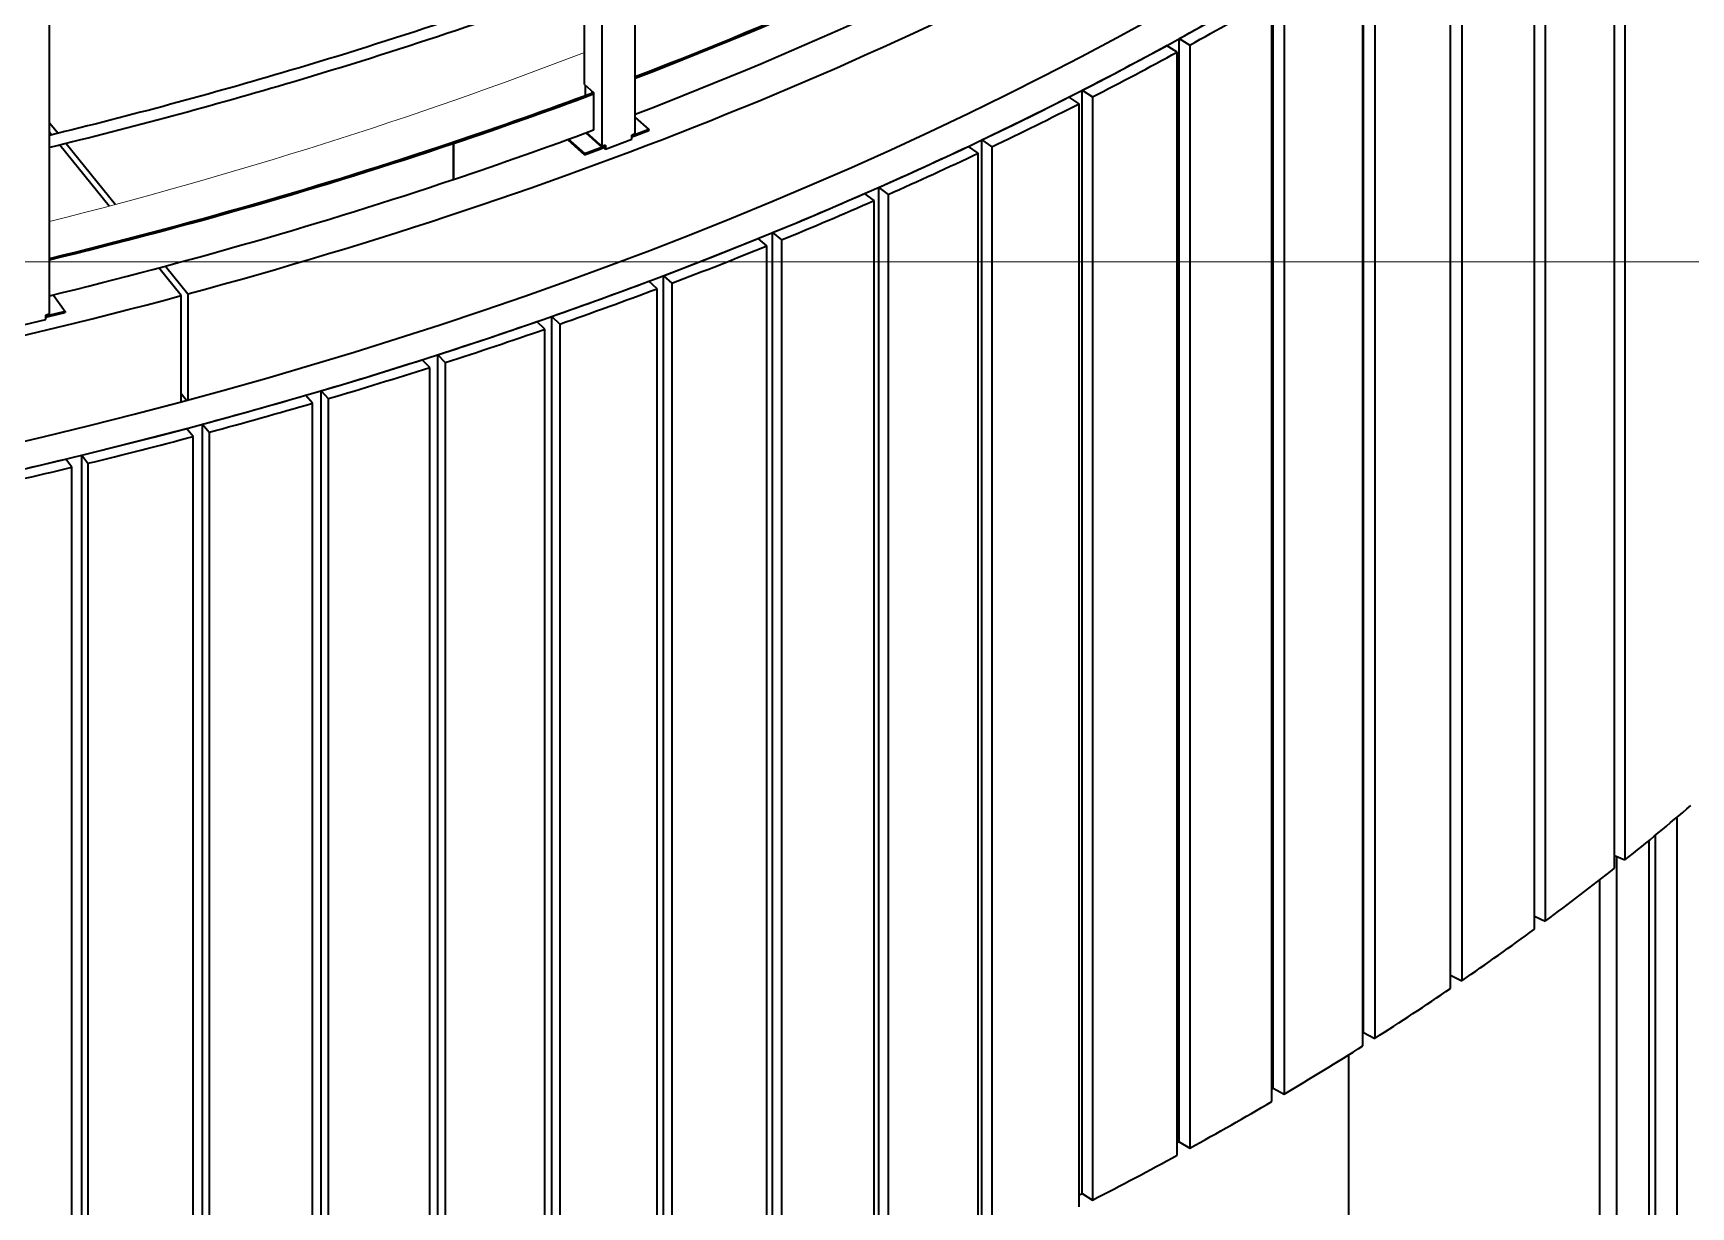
# Model space of a CAD drawing. Header units: millimetres. Extents: x 0 to 42050, y 0 to 29700.
# Drawn here: x 27777 to 29282, y 10084 to 11149 of the extents above; entities that cross this region are included whole.
import ezdxf

# ---------------------------------------------------------------- set-up
doc = ezdxf.new("R2010")
doc.units = ezdxf.units.MM
doc.header["$LTSCALE"] = 50
for name, color, linetype, lineweight in [('Detail Boundary', 7, 'Continuous', 18), ('Visible', 7, 'Continuous', 35), ('Visible Narrow', 7, 'Continuous', 18)]:
    doc.layers.add(name, color=color, linetype=linetype, lineweight=lineweight)
doc.layers.add('P_Cable Ducts (CD)', color=30, linetype='Continuous', lineweight=18, true_color=0xff7f00)

# ---------------------------------------------------------------- blocks, each defined once
blk = doc.blocks.new('2dDetail0')
at = {"layer": 'Detail Boundary', "flags": 128}
blk.add_lwpolyline([(487.387, 169.093), (587.479, 169.093), (587.479, 218.834), (487.387, 218.834), (487.387, 169.093)], dxfattribs=at)

msp = doc.modelspace()

# ---------------------------------------------------------------- linework, layer by layer
at = {"layer": 'P_Cable Ducts (CD)'}
for centre, major_axis, start_param, end_param in [((26536.67, 12634.94), (3132, 0), 5.1247244, 5.3017218), ((26536.67, 12617.63), (3212, 0), 5.241562, 5.2415963), ((26536.67, 12617.63), (3212, 0), 5.1142847, 5.1669706)]:
    msp.add_ellipse(centre, major_axis=major_axis, ratio=0.5773503, start_param=start_param, end_param=end_param, dxfattribs=at)
at = {"layer": 'Visible'}
for p, q in [((28323.56, 11057.93), (28323.56, 11453.44)), ((28293.4, 11046.58), (28293.4, 11442.09)), ((27791.82, 10894.09), (27791.82, 11289.6)), ((28277.46, 11102.5), (28277.46, 11192.61)), ((28277.46, 11102.5), (28285.54, 11095.35)), ((28278.04, 11101.99), (28278.04, 11092.61)), ((28284.59, 11095.04), (28284.59, 11096.18)), ((28285.54, 11095.35), (28285.54, 11061.05)), ((28285.54, 11061.05), (28285.29, 11061.27)), ((28335.89, 11061.83), (28322.15, 11056.66)), ((28322.15, 11055.68), (28335.89, 11060.85)), ((28323.56, 11072.75), (28335.89, 11061.83)), ((28335.89, 11061.83), (28335.89, 11060.85)), ((28157.15, 11050.02), (28158.15, 11049.02)), ((28157.59, 11049.58), (28157.59, 11050.17)), ((28157.59, 11050.17), (28158.59, 11049.17)), ((28158.15, 11049.02), (28158.15, 11016.36)), ((28158.59, 11049.17), (28158.59, 11016.51)), ((28262.29, 11052.45), (28262.29, 11052.8)), ((28262.29, 11052.45), (28277.58, 11038.91)), ((28262.8, 11052.98), (28277.58, 11039.89)), ((28277.58, 11039.89), (28291.32, 11045.06)), ((28278.66, 11058.81), (28293.33, 11045.82)), ((28291.44, 11048.32), (28279.31, 11059.05)), ((28291.32, 11045.06), (28293.33, 11045.82)), ((28291.32, 11044.08), (28294.34, 11045.21)), ((28291.44, 11048.32), (28293.4, 11046.58)), ((28293.33, 11046.64), (28293.33, 11045.82)), ((28296.42, 11047.71), (28293.4, 11046.58)), ((28294.34, 11046.93), (28294.34, 11045.21)), ((28295.76, 11047.47), (28295.76, 11044.37)), ((28296.42, 11043.79), (28320.54, 11052.87)), ((28296.42, 11047.71), (28296.42, 11043.79)), ((28323.56, 11057.93), (28320.54, 11056.79)), ((28320.54, 11052.87), (28320.54, 11056.79)), ((28320.54, 11056.06), (28322.15, 11056.66)), ((28320.54, 11055.08), (28322.15, 11055.68)), ((28277.58, 11038.91), (28291.32, 11044.08)), ((28277.58, 11039.89), (28277.58, 11038.91)), ((28296.42, 11043.79), (28295.76, 11044.37)), ((28158.59, 11016.51), (28158.15, 11016.95)), ((27795.44, 10911.51), (27791.82, 10910.64)), ((27795.44, 10911.51), (27806.13, 10896.56)), ((27806.13, 10896.56), (27790.97, 10892.95)), ((27790.97, 10891.97), (27806.13, 10895.58)), ((27806.13, 10896.56), (27806.13, 10895.58)), ((27761.87, 10883.03), (27788.49, 10889.38)), ((27791.82, 10894.09), (27788.49, 10893.3)), ((27788.49, 10889.38), (27788.49, 10893.3)), ((27788.49, 10891.38), (27790.97, 10891.97)), ((27788.75, 10893.36), (27788.75, 10892.42)), ((27788.75, 10892.42), (27790.97, 10892.95))]:
    msp.add_line(p, q, dxfattribs=at)
at = {"layer": 'Visible', "color": 9, "true_color": 0xc0c0c0}
for p, q in [((29212.54, 10391.5), (29212.54, 11392.53)), ((29221.95, 11400), (29221.95, 10398.97)), ((29139.79, 10336.15), (29139.79, 11337.17)), ((29149.66, 11344.44), (29149.66, 10343.42)), ((29073.92, 11290.44), (29073.92, 10289.42)), ((29063.6, 10282.36), (29063.6, 11283.38)), ((28984.48, 10242.47), (28984.48, 11243.5)), ((28984.08, 10230.2), (28984.08, 11231.22)), ((28994.84, 11238.06), (28994.84, 10237.04)), ((28901.33, 10179.74), (28901.33, 11180.77)), ((28902.5, 10192), (28902.5, 11193.02)), ((28912.51, 11187.37), (28912.51, 10186.35)), ((28815.46, 11132.08), (28805.81, 11137.93)), ((28817.4, 10143.28), (28817.4, 11144.3)), ((28817.4, 11144.3), (28827.05, 11138.45)), ((28827.05, 11138.45), (28827.05, 10137.42)), ((28815.46, 10131.05), (28815.46, 11132.08)), ((28726.59, 11085.22), (28717.31, 11091.27)), ((28729.29, 11097.4), (28738.57, 11091.34)), ((28729.29, 10096.37), (28729.29, 11097.4)), ((28738.57, 11091.34), (28738.57, 10090.32)), ((28726.59, 10084.2), (28726.59, 11085.22)), ((27791.82, 11067.97), (27799.6, 11058.33)), ((27793.7, 11056.89), (27791.82, 11059.22)), ((27845.91, 10992.25), (27801.17, 11047.64)), ((27807.07, 11049.09), (27851.72, 10993.8)), ((28634.83, 11040.26), (28625.94, 11046.5)), ((28638.3, 11052.37), (28647.19, 11046.12)), ((28638.3, 10051.34), (28638.3, 11052.37)), ((28647.19, 11046.12), (28647.19, 10045.1)), ((28634.83, 10039.23), (28634.83, 11040.26)), ((28540.3, 10997.25), (28531.81, 11003.68)), ((28544.53, 11009.28), (28553.02, 11002.85)), ((28544.53, 10008.25), (28544.53, 11009.28)), ((28553.02, 11002.85), (28553.02, 10001.83)), ((28540.3, 9996.22), (28540.3, 10997.25)), ((28443.13, 10956.25), (28435.04, 10962.85)), ((28443.13, 9955.22), (28443.13, 10956.25)), ((28448.11, 10968.18), (28456.19, 10961.58)), ((28448.11, 9967.16), (28448.11, 10968.18)), ((28456.19, 10961.58), (28456.19, 9960.56)), ((27911.51, 10911.04), (27891.22, 10936.15)), ((27897.02, 10937.71), (27917.31, 10912.6)), ((28349.17, 10929.13), (28356.83, 10922.37)), ((28349.17, 9928.11), (28349.17, 10929.13)), ((27911.51, 10814.69), (27911.51, 10911.04)), ((27917.31, 10912.6), (27917.31, 10816.25)), ((28343.44, 10917.31), (28335.78, 10924.08)), ((28343.44, 9916.29), (28343.44, 10917.31)), ((28356.83, 10922.37), (28356.83, 9921.34)), ((28241.37, 10880.49), (28234.14, 10887.42)), ((28241.37, 9879.47), (28241.37, 10880.49)), ((28247.84, 10892.19), (28255.07, 10885.27)), ((28247.84, 9891.16), (28247.84, 10892.19)), ((28255.07, 10885.27), (28255.07, 9884.24)), ((28137.05, 10845.84), (28130.26, 10852.91)), ((28144.25, 10857.39), (28151.04, 10850.32)), ((28144.25, 9856.36), (28144.25, 10857.39)), ((28151.04, 10850.32), (28151.04, 9849.29)), ((28137.05, 8930.34), (28137.05, 10845.84)), ((27916.22, 10815.96), (27911.51, 10821.8)), ((28030.62, 10813.39), (28024.28, 10820.6)), ((28038.55, 10824.78), (28044.89, 10817.58)), ((28038.55, 8909.28), (28038.55, 10824.78)), ((28030.62, 8897.89), (28030.62, 10813.39)), ((28044.89, 10817.58), (28044.89, 8902.08)), ((27922.22, 10783.2), (27916.34, 10790.53)), ((27930.86, 10794.42), (27936.74, 10787.08)), ((27930.86, 8878.92), (27930.86, 10794.42)), ((27922.22, 8867.7), (27922.22, 10783.2)), ((27936.74, 10787.08), (27936.74, 8871.58)), ((27812, 10755.3), (27806.58, 10762.75)), ((27821.33, 8850.83), (27821.33, 10766.33)), ((27821.33, 10766.33), (27826.75, 10758.87)), ((27812, 8839.8), (27812, 10755.3)), ((27826.75, 10758.87), (27826.75, 8843.37)), ((29269.23, 9585.88), (29269.23, 10437.72)), ((29243.83, 9557.9), (29243.83, 10416.65)), ((29249.6, 9562.89), (29249.6, 10421.39)), ((29212.54, 10402.92), (29221.95, 10398.97)), ((29214.57, 9602.18), (29214.57, 10402.07)), ((29199.16, 9598.82), (29199.16, 10381)), ((29139.79, 10347.89), (29149.66, 10343.42)), ((29063.6, 10294.45), (29073.92, 10289.42)), ((28984.48, 10242.47), (28994.84, 10237.04)), ((28971.19, 9647.97), (28971.19, 10222.1)), ((28902.5, 10192), (28912.51, 10186.35)), ((28817.4, 10143.28), (28827.05, 10137.42)), ((28729.29, 10096.37), (28738.57, 10090.32))]:
    msp.add_line(p, q, dxfattribs=at)
for centre, major_axis, start_param, end_param in [((26536.67, 12521.29), (-3300, 0), 6.0962024, 9.6168762), ((26536.67, 12521.29), (3260, 0), 4.532673, 6.2831853), ((26536.67, 12617.63), (3260, 0), 5.1497029, 5.4968055), ((26536.67, 12521.29), (3300, 0), 5.475441, 5.5069115), ((26536.67, 12521.29), (-3314, 0), 2.3338381, 2.3653291), ((26536.67, 12521.29), (3300, 0), 5.439122, 5.4705925), ((26536.67, 12521.29), (-3314, 0), 2.2975192, 2.3290101), ((26536.67, 12521.29), (3300, 0), 5.4028031, 5.4342736), ((26536.67, 12521.29), (-3314, 0), 2.2612002, 2.2926911), ((26536.67, 12521.29), (3300, 0), 5.3664841, 5.3979546), ((26536.67, 12521.29), (-3314, 0), 2.2248812, 2.2563722), ((26536.67, 12521.29), (3300, 0), 5.3301651, 5.3616356), ((26536.67, 12521.29), (-3314, 0), 2.1885622, 2.2200532), ((26536.67, 12521.29), (3300, 0), 5.2938461, 5.3253166), ((26536.67, 12521.29), (-3314, 0), 2.1522432, 2.1837342), ((26536.67, 10599.25), (-3368, 0), 6.1038739, 8.4936382), ((26536.67, 10599.25), (3368, 0), 5.3841108, 6.4624967), ((26536.67, 12617.63), (3260, 0), 4.800637, 5.1477397), ((26536.67, 12521.29), (3300, 0), 5.2575271, 5.2889976), ((26536.67, 12521.29), (-3314, 0), 2.1159242, 2.1474152), ((26536.67, 12521.29), (3300, 0), 5.2212081, 5.2526786), ((26536.67, 12521.29), (-3314, 0), 2.0796052, 2.1110962), ((26536.67, 12521.29), (3300, 0), 5.1848891, 5.2163596), ((26536.67, 12521.29), (-3314, 0), 2.0432862, 2.0747772), ((26536.67, 12521.29), (3300, 0), 5.1485701, 5.1800406), ((26536.67, 12521.29), (-3314, 0), 2.0069672, 2.0384582), ((26536.67, 10605.79), (-3330.76, 0), 6.1828271, 8.4923155), ((26536.67, 12521.29), (3300, 0), 5.1122511, 5.1437216), ((26536.67, 10605.79), (3330.76, 0), 5.3992017, 6.3835435), ((26536.67, 12521.29), (-3314, 0), 1.9706482, 2.0021392), ((26536.67, 12521.29), (3300, 0), 5.0759321, 5.1074026), ((26536.67, 12521.29), (-3314, 0), 1.9343292, 1.9658202), ((26536.67, 10540.47), (-3368, 0), 0, 2.227278), ((26536.67, 10540.47), (-3368, 0), 0, 2.227278), ((26536.67, 10540.47), (3368, 0), 5.3740184, 6.2831853), ((26536.67, 10540.47), (3368, 0), 5.3740184, 6.2831853), ((26536.67, 10475.15), (-3368, 0), 0, 2.2459951), ((26536.67, 10475.15), (3368, 0), 5.3927432, 6.2831853), ((26536.67, 11520.26), (3314, 0), 5.6570257, 5.6885167), ((26536.67, 11520.26), (3314, 0), 5.6207068, 5.6521977), ((26536.67, 11520.26), (3314, 0), 5.5843878, 5.6158787), ((26536.67, 11520.26), (3314, 0), 5.5480688, 5.5795598), ((26536.67, 11520.26), (3300, 0), 5.5478994, 5.548079), ((26536.67, 11520.26), (3314, 0), 5.5117498, 5.5432408), ((26536.67, 11520.26), (3300, 0), 5.511252, 5.51176), ((26536.67, 11520.26), (3314, 0), 5.4754308, 5.5069218), ((26536.67, 11520.26), (3300, 0), 5.4746283, 5.475441), ((26536.67, 11520.26), (3314, 0), 5.4391118, 5.4706028), ((26536.67, 11520.26), (3300, 0), 5.4380251, 5.439122)]:
    msp.add_ellipse(centre, major_axis=major_axis, ratio=0.5773503, start_param=start_param, end_param=end_param, dxfattribs=at)
at = {"layer": 'Visible'}
for centre, major_axis, start_param, end_param in [((26536.67, 12661.72), (3227.8, 0), 5.2990624, 5.4711227), ((26536.67, 12661.72), (3229.8, 0), 5.2986509, 5.4706529), ((26536.67, 12629.06), (3229.8, 0), 5.2986509, 5.4706529), ((26536.67, 12661.72), (3227.8, 0), 5.2385009, 5.2849686), ((26536.67, 12661.72), (3229.8, 0), 5.2385009, 5.284584), ((26536.67, 12629.06), (3229.8, 0), 5.2385009, 5.284584), ((26536.67, 12661.72), (3227.8, 0), 5.1117785, 5.238342), ((26536.67, 12661.72), (3229.8, 0), 5.1115172, 5.238342), ((26536.67, 12629.06), (3229.8, 0), 5.1115172, 5.238342)]:
    msp.add_ellipse(centre, major_axis=major_axis, ratio=0.5773503, start_param=start_param, end_param=end_param, dxfattribs=at)
for points, knots in [([(28284.73, 11206.78), (28195.78, 11173.67), (28103.99, 11143.1), (27938.46, 11094.05), (27865.72, 11074.44), (27791.82, 11056.43)], [4.53965781, 4.53965781, 4.53965781, 4.53965781, 4.63808557, 4.63808557, 4.71267719, 4.71267719, 4.71267719, 4.71267719]), ([(28288.45, 11196.68), (28199.27, 11163.49), (28107.26, 11132.84), (27940.52, 11083.44), (27866.76, 11063.58), (27791.82, 11045.35)], [4.53967248, 4.53967248, 4.53967248, 4.53967248, 4.63808557, 4.63808557, 4.71353251, 4.71353251, 4.71353251, 4.71353251])]:
    msp.add_open_spline(points, degree=3, knots=knots, dxfattribs=at)
at = {"layer": 'Visible Narrow'}
for p, q in [((28291.32, 11044.08), (28291.32, 11045.06)), ((28322.15, 11056.66), (28322.15, 11055.68)), ((27790.97, 10892.95), (27790.97, 10891.97))]:
    msp.add_line(p, q, dxfattribs=at)

# ---------------------------------------------------------------- block references
at = {"layer": 'Detail Boundary', "xscale": 50, "yscale": 50, "zscale": 50}
msp.add_blockref('2dDetail0', (0, 0), dxfattribs=at)

doc.saveas('drawing.dxf')
